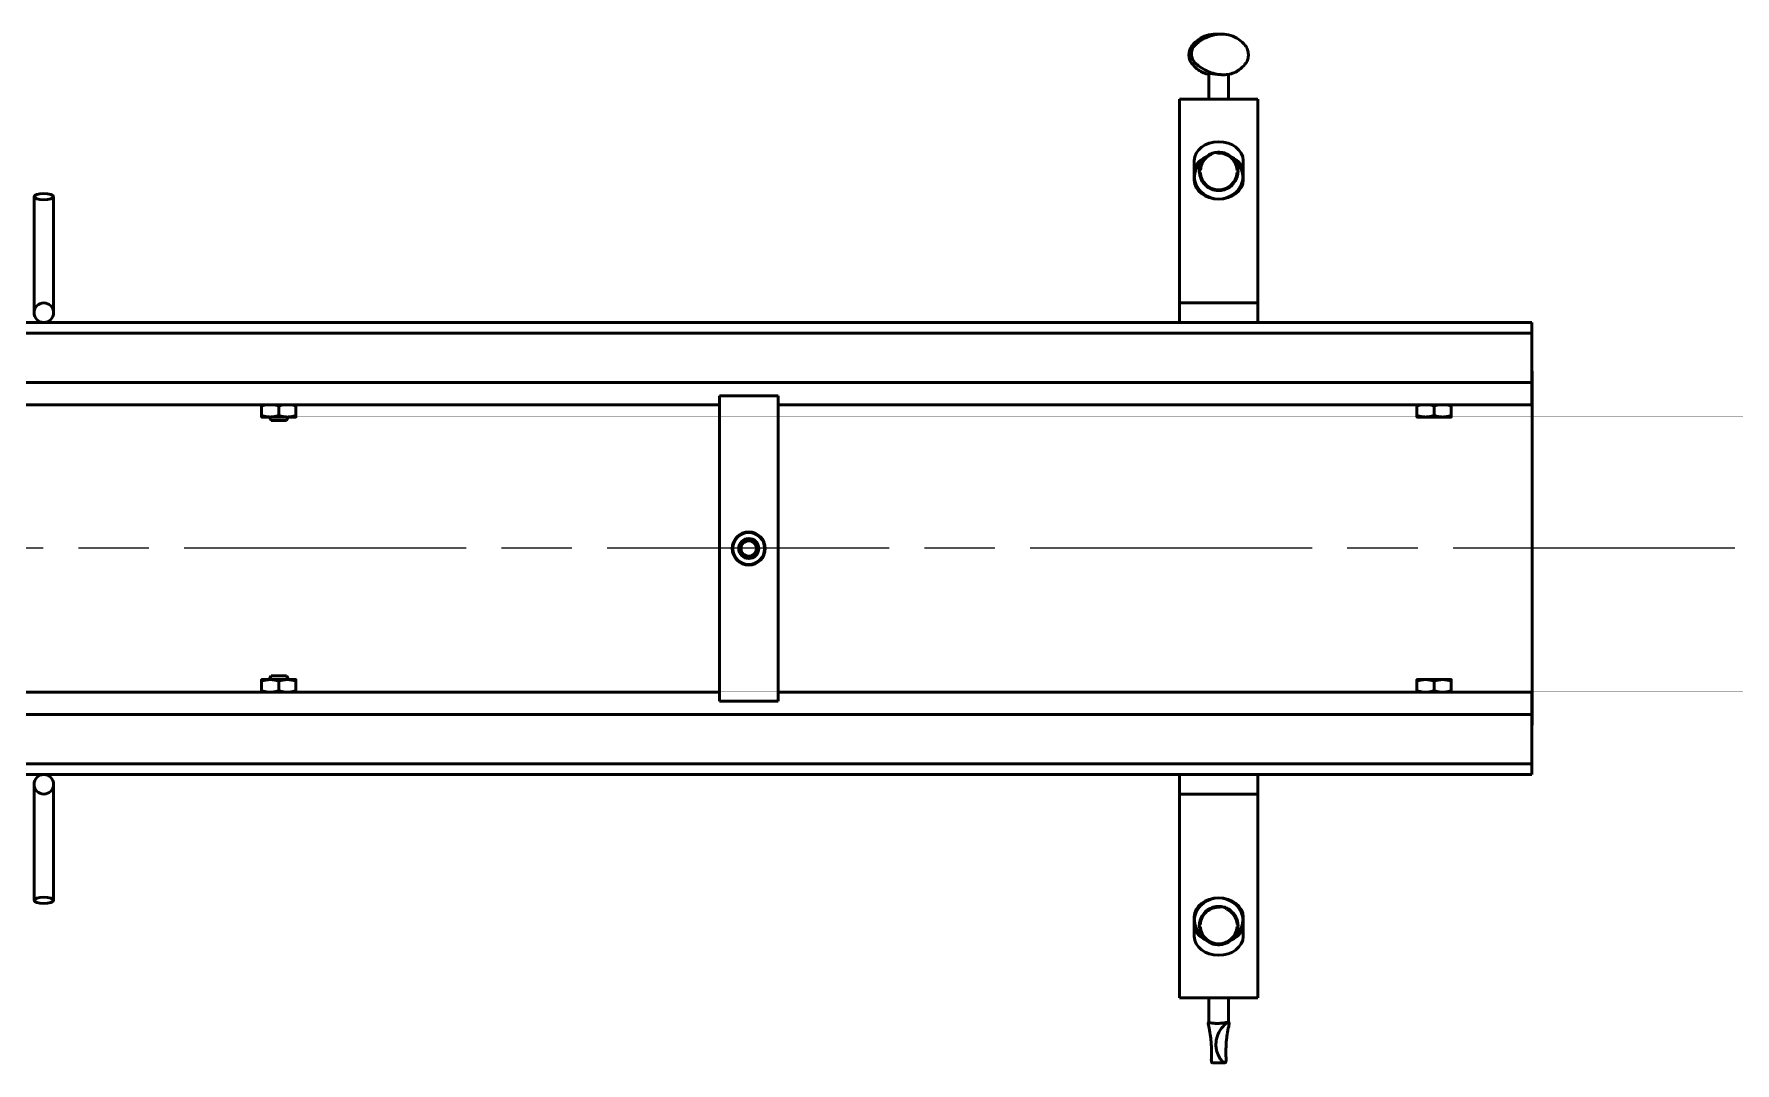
# Model space of a CAD drawing. Header units: inches. Extents: x 39 to 190, y 80 to 114.
# Drawn here: x 168.71 to 190.43, y 100.67 to 113.81 of the extents above; entities that cross this region are included whole.
import ezdxf

# ---------------------------------------------------------------- set-up
doc = ezdxf.new("R2010")
doc.units = ezdxf.units.IN
doc.header["$LTSCALE"] = 8
doc.header["$MEASUREMENT"] = 0
doc.linetypes.add('CHAIN', pattern=[0.7087, 0.4724, -0.0591, 0.1181, -0.0591])
doc.layers.add('Visible (ANSI)', color=7, linetype='Continuous', lineweight=50)

msp = doc.modelspace()

# ---------------------------------------------------------------- linework, layer by layer
at = {"linetype": 'CHAIN', "ltscale": 0.952448}
msp.add_line((190.429964, 107.239559), (64.338546, 107.239559), dxfattribs=at)
at = {"layer": 'Visible (ANSI)'}
for p, q in [((183.876749, 113.806301), (183.800023, 113.806301)), ((183.713386, 113.297765), (183.713386, 112.974001)), ((183.963386, 113.291808), (183.963386, 112.974001)), ((183.338386, 112.974001), (184.338386, 112.974001)), ((183.338386, 112.974001), (183.338386, 112.840046)), ((184.338386, 112.840046), (184.338386, 112.974001)), ((183.338386, 112.840046), (183.338386, 110.41771)), ((184.338386, 112.840046), (184.338386, 110.41771)), ((183.525886, 111.93825), (183.525886, 112.191045)), ((184.150886, 112.191045), (184.150886, 111.93825)), ((168.713386, 111.150116), (168.713386, 111.728349)), ((168.963386, 111.150116), (168.963386, 111.728349)), ((168.713386, 111.150116), (168.713386, 110.914411)), ((168.963386, 110.914411), (168.963386, 111.150116)), ((168.713386, 110.254958), (168.713386, 110.914411)), ((168.963386, 110.254958), (168.963386, 110.914411)), ((183.338386, 110.41771), (183.338386, 110.373059)), ((184.338386, 110.373059), (183.338386, 110.373059)), ((183.338386, 110.123059), (183.338386, 110.373059)), ((184.338386, 110.41771), (184.338386, 110.373059)), ((184.338386, 110.123059), (184.338386, 110.373059)), ((187.838386, 110.123059), (67.838386, 110.123059)), ((168.713386, 110.254958), (168.713386, 110.248059)), ((168.963386, 110.248059), (168.963386, 110.254958)), ((187.838386, 110.123059), (187.838386, 109.987059)), ((187.838386, 109.987059), (67.838386, 109.987059)), ((187.838386, 109.987059), (187.838386, 109.823059)), ((187.838386, 109.823059), (187.838386, 109.357059)), ((187.838466, 109.499559), (187.838386, 109.499559)), ((187.838466, 109.369559), (187.838466, 109.499559)), ((187.838386, 109.357059), (167.548543, 109.357059)), ((187.838386, 109.369559), (187.838466, 109.369559)), ((187.838386, 109.357059), (187.838386, 109.244265)), ((187.838386, 109.079214), (187.838386, 109.244265)), ((187.838466, 109.298507), (187.838466, 109.369559)), ((187.838466, 109.298507), (187.838466, 108.59089)), ((177.463386, 109.072059), (167.540067, 109.072059)), ((171.619386, 108.935619), (171.619386, 109.057499)), ((171.838386, 108.935619), (171.838386, 109.057499)), ((172.057386, 108.935619), (172.057386, 109.057499)), ((177.463386, 109.187059), (178.213386, 109.187059)), ((177.463386, 105.287059), (177.463386, 109.187059)), ((178.213386, 109.187059), (178.213386, 105.287059)), ((187.838386, 109.072059), (178.213386, 109.072059)), ((186.369386, 108.935619), (186.369386, 109.057499)), ((186.588386, 108.935619), (186.588386, 109.057499)), ((186.807386, 108.935619), (186.807386, 109.057499)), ((187.838386, 109.079214), (187.838386, 109.072059)), ((171.619386, 108.916059), (171.728886, 108.916059)), ((171.740531, 108.869559), (171.715362, 108.916059)), ((171.728886, 108.916059), (171.947886, 108.916059)), ((171.936401, 108.869559), (171.740531, 108.869559)), ((171.936401, 108.869559), (171.961569, 108.916059)), ((171.947886, 108.916059), (172.057386, 108.916059)), ((186.369386, 108.916059), (186.478886, 108.916059)), ((186.478886, 108.916059), (186.697886, 108.916059)), ((186.697886, 108.916059), (186.807386, 108.916059)), ((187.838466, 108.59089), (187.838466, 105.888228)), ((177.78789, 107.433807), (177.787468, 107.441759)), ((177.811637, 107.446293), (177.812052, 107.43847)), ((177.842843, 107.447949), (177.843258, 107.440125)), ((177.867356, 107.445997), (177.867778, 107.438046)), ((177.642954, 107.157678), (177.64963, 107.162019)), ((177.653521, 107.135474), (177.660089, 107.139745)), ((177.670558, 107.109276), (177.677126, 107.113548)), ((177.693244, 107.094954), (177.686569, 107.090613)), ((178.004847, 107.107501), (177.99775, 107.111111)), ((178.018793, 107.127754), (178.01181, 107.131306)), ((178.032963, 107.155607), (178.025979, 107.159159)), ((178.034023, 107.182415), (178.04112, 107.178805)), ((187.838466, 105.18061), (187.838466, 105.888228)), ((171.728886, 105.563059), (171.619386, 105.563059)), ((171.619386, 105.543499), (171.619386, 105.421619)), ((171.740531, 105.609559), (171.715362, 105.563059)), ((171.947886, 105.563059), (171.728886, 105.563059)), ((171.740531, 105.609559), (171.936401, 105.609559)), ((171.838386, 105.543499), (171.838386, 105.421619)), ((171.936401, 105.609559), (171.961569, 105.563059)), ((172.057386, 105.563059), (171.947886, 105.563059)), ((172.057386, 105.543499), (172.057386, 105.421619)), ((186.478886, 105.563059), (186.369386, 105.563059)), ((186.369386, 105.543499), (186.369386, 105.421619)), ((186.697886, 105.563059), (186.478886, 105.563059)), ((186.588386, 105.543499), (186.588386, 105.421619)), ((186.807386, 105.563059), (186.697886, 105.563059)), ((186.807386, 105.543499), (186.807386, 105.421619)), ((167.540067, 105.402059), (177.463386, 105.402059)), ((178.213386, 105.402059), (187.838386, 105.402059)), ((187.838386, 105.402059), (187.838386, 105.394903)), ((187.838386, 105.229853), (187.838386, 105.394903)), ((167.548543, 105.117059), (187.838386, 105.117059)), ((178.213386, 105.287059), (177.463386, 105.287059)), ((187.838386, 105.229853), (187.838386, 105.117059)), ((187.838386, 104.651059), (187.838386, 105.117059)), ((187.838386, 105.109559), (187.838466, 105.109559)), ((187.838466, 105.18061), (187.838466, 105.109559)), ((187.838466, 105.109559), (187.838466, 104.979559)), ((187.838466, 104.979559), (187.838386, 104.979559)), ((67.838386, 104.487059), (187.838386, 104.487059)), ((187.838386, 104.487059), (187.838386, 104.651059)), ((187.838386, 104.351059), (187.838386, 104.487059)), ((67.838386, 104.351059), (187.838386, 104.351059)), ((183.338386, 104.351059), (183.338386, 104.101059)), ((184.338386, 104.351059), (184.338386, 104.101059)), ((168.713386, 104.226059), (168.713386, 104.21916)), ((168.713386, 104.21916), (168.713386, 103.559706)), ((168.963386, 104.21916), (168.963386, 104.226059)), ((168.963386, 104.21916), (168.963386, 103.559706)), ((183.338386, 104.056407), (183.338386, 104.101059)), ((183.338386, 104.101059), (184.338386, 104.101059)), ((183.338386, 101.634072), (183.338386, 104.056407)), ((184.338386, 104.056407), (184.338386, 104.101059)), ((184.338386, 101.634072), (184.338386, 104.056407)), ((168.713386, 103.559706), (168.713386, 103.324002)), ((168.963386, 103.324002), (168.963386, 103.559706)), ((168.713386, 103.324002), (168.713386, 102.745769)), ((168.963386, 103.324002), (168.963386, 102.745769)), ((183.525886, 102.283073), (183.525886, 102.535867)), ((184.150886, 102.535867), (184.150886, 102.283073)), ((183.338386, 101.634072), (183.338386, 101.500117)), ((184.338386, 101.500117), (184.338386, 101.634072)), ((184.338386, 101.500117), (183.338386, 101.500117)), ((183.713386, 101.187453), (183.713386, 101.500117)), ((183.963386, 101.187716), (183.963386, 101.500117)), ((183.917391, 100.667817), (183.75938, 100.667817))]:
    msp.add_line(p, q, dxfattribs=at)
for centre, radius in [((168.838386, 110.248059), 0.125), ((177.838386, 107.237059), 0.210938), ((177.838386, 107.237059), 0.203125), ((177.838386, 107.237059), 0.128), ((177.838386, 107.237059), 0.098), ((168.838386, 104.226059), 0.125)]:
    msp.add_circle(centre, radius, dxfattribs=at)
for centre, radius, start, end in [((183.838386, 112.052001), 0.234375, 3.667556, 93.8582306), ((183.604011, 112.052001), 0.015, 88.166222, 271.833778), ((183.838386, 112.052001), 0.234375, 115.9960323, 176.332444), ((184.072761, 112.052001), 0.015, 268.166222, 91.833778), ((183.838386, 112.052001), 0.234375, 183.667556, 356.332444), ((183.838386, 102.422117), 0.234375, 86.1417694, 176.332444), ((183.838386, 102.422117), 0.234375, 3.667556, 64.0039677), ((183.604011, 102.422117), 0.015, 88.166222, 271.833778), ((183.838386, 102.422117), 0.234375, 183.667556, 356.332444), ((184.072761, 102.422117), 0.015, 268.166222, 91.833778)]:
    msp.add_arc(centre, radius, start, end, dxfattribs=at)
for centre, major_axis, ratio, start_param, end_param in [((183.838386, 112.191045), (-0.3125, 0), 0.766044443, 3.141592654, 6.283185307), ((183.779139, 112.274239), (-0.043438, -0.011753), 0.333333333, 4.71238898, 6.271047182), ((183.779139, 112.274239), (-0.043438, -0.011753), 0.333333333, 3.131444535, 4.71238898), ((183.838386, 111.962406), (-0.3125, 0), 0.984807753, 5.365388944, 6.644320979), ((183.838386, 112.030348), (-0.3125, 0), 0.766044443, 5.263923856, 6.283185307), ((183.838386, 112.030348), (0.3125, 0), 0.766044443, 0, 1.019261452), ((183.838386, 111.962406), (0.3125, 0), 0.984807753, 5.922049635, 7.200987395), ((183.838386, 111.93825), (0.3125, 0), 0.766044443, 3.141592654, 6.283185307), ((183.838386, 112.005818), (-0.3125, 0), 0.984807753, 0.070589401, 1.418033498), ((183.838386, 112.005818), (0.3125, 0), 0.984807753, 4.865151809, 6.212595907), ((183.838386, 102.535867), (-0.3125, 0), 0.766044443, 3.141592654, 6.283185307), ((183.838386, 102.4683), (-0.3125, 0), 0.984807753, 4.865151809, 6.212595907), ((183.838386, 102.4683), (0.3125, 0), 0.984807753, 0.070589401, 1.418033498), ((183.838386, 102.511712), (-0.3125, 0), 0.984807753, 5.922049635, 7.201189211), ((183.897632, 102.644355), (0.043438, -0.011753), 0.333333333, 1.570796327, 3.151740772), ((183.897632, 102.644355), (0.043438, -0.011753), 0.333333333, 0.012138125, 1.570796327), ((183.838386, 102.511712), (0.3125, 0), 0.984807753, 5.365388944, 6.644320979), ((183.838386, 102.44377), (-0.3125, 0), 0.766044443, 0, 1.019298072), ((183.838386, 102.44377), (0.3125, 0), 0.766044443, 5.263711107, 6.283185307), ((183.838386, 102.283073), (0.3125, 0), 0.766044443, 3.141592654, 6.283185307)]:
    msp.add_ellipse(centre, major_axis=major_axis, ratio=ratio, start_param=start_param, end_param=end_param, dxfattribs=at)
for centre, major_axis in [((168.838386, 111.728349), (0.125, 0)), ((168.838386, 102.745769), (-0.125, 0))]:
    msp.add_ellipse(centre, major_axis=major_axis, ratio=0.321439465, dxfattribs=at)
for points, knots in [([(183.800023, 113.806301), (183.760007, 113.806301), (183.721041, 113.800356), (183.647777, 113.776712), (183.613432, 113.759027), (183.552079, 113.71473), (183.524656, 113.688722), (183.499472, 113.658979)], [0, 0, 0, 0, 0.347479985, 0.347479985, 0.69495997, 0.69495997, 1.020331146, 1.020331146, 1.020331146, 1.020331146]), ([(183.533398, 113.658979), (183.562732, 113.688722), (183.596339, 113.71473), (183.670734, 113.759027), (183.711919, 113.776712), (183.794931, 113.800356), (183.836733, 113.806301), (183.876749, 113.806301)], [5.641443605, 5.641443605, 5.641443605, 5.641443605, 5.966814781, 5.966814781, 6.314294766, 6.314294766, 6.66177475, 6.66177475, 6.66177475, 6.66177475]), ([(183.876749, 113.806301), (183.916765, 113.806301), (183.95573, 113.800356), (184.028994, 113.776712), (184.063339, 113.759027), (184.124692, 113.71473), (184.152116, 113.688722), (184.1773, 113.658979)], [6.66177475, 6.66177475, 6.66177475, 6.66177475, 7.009254735, 7.009254735, 7.35673472, 7.35673472, 7.682105896, 7.682105896, 7.682105896, 7.682105896]), ([(183.499472, 113.658979), (183.498756, 113.658135), (183.498052, 113.657283), (183.486206, 113.642609), (183.476593, 113.625103), (183.463424, 113.586724), (183.459842, 113.565848), (183.459143, 113.546301)], [0.2909281473, 0.2909281473, 0.2909281473, 0.2909281473, 0.3002098687, 0.3002098687, 0.4495729766, 0.4495729766, 0.5989360844, 0.5989360844, 0.5989360844, 0.5989360844]), ([(183.489286, 113.546301), (183.488587, 113.565848), (183.491857, 113.586724), (183.506541, 113.625103), (183.517923, 113.642609), (183.531744, 113.657283), (183.532565, 113.658135), (183.533398, 113.658979)], [1.8093251949, 1.8093251949, 1.8093251949, 1.8093251949, 1.9586883028, 1.9586883028, 2.1080514107, 2.1080514107, 2.1173331321, 2.1173331321, 2.1173331321, 2.1173331321]), ([(184.1773, 113.658979), (184.178015, 113.658135), (184.178719, 113.657283), (184.190565, 113.642609), (184.200179, 113.625103), (184.213348, 113.586724), (184.21693, 113.565848), (184.217629, 113.546301)], [0.2909281473, 0.2909281473, 0.2909281473, 0.2909281473, 0.3002098687, 0.3002098687, 0.4495729766, 0.4495729766, 0.5989360844, 0.5989360844, 0.5989360844, 0.5989360844]), ([(183.459143, 113.546301), (183.458431, 113.526396), (183.460606, 113.505353), (183.471132, 113.466885), (183.479501, 113.449445), (183.490168, 113.434989), (183.490685, 113.434303), (183.491209, 113.433622)], [0.5989360844, 0.5989360844, 0.5989360844, 0.5989360844, 0.7510308104, 0.7510308104, 0.9031255364, 0.9031255364, 0.9107476997, 0.9107476997, 0.9107476997, 0.9107476997]), ([(183.541661, 113.433622), (183.540936, 113.434303), (183.54022, 113.434989), (183.525372, 113.449445), (183.512605, 113.466885), (183.494901, 113.505353), (183.489998, 113.526396), (183.489286, 113.546301)], [1.4975135796, 1.4975135796, 1.4975135796, 1.4975135796, 1.5051357429, 1.5051357429, 1.6572304689, 1.6572304689, 1.8093251949, 1.8093251949, 1.8093251949, 1.8093251949]), ([(183.491209, 113.433622), (183.496236, 113.427091), (183.501273, 113.420877), (183.539535, 113.375909), (183.579654, 113.342376), (183.648815, 113.308766), (183.673398, 113.300244), (183.703804, 113.293589), (183.70858, 113.292651), (183.713389, 113.29181)], [7.0020459914, 7.0020459914, 7.0020459914, 7.0020459914, 7.0721817327, 7.0721817327, 7.5401924495, 7.5401924495, 7.7741978079, 7.7741978079, 7.8174067475, 7.8174067475, 7.8174067475, 7.8174067475]), ([(183.898328, 113.286301), (183.87138, 113.286301), (183.842735, 113.289008), (183.784081, 113.300244), (183.754079, 113.308766), (183.665657, 113.342376), (183.608878, 113.375909), (183.555602, 113.420877), (183.548605, 113.427091), (183.541661, 113.433622)], [1.097300693, 1.097300693, 1.097300693, 1.097300693, 1.331306051, 1.331306051, 1.56531141, 1.56531141, 2.033322126, 2.033322126, 2.103457868, 2.103457868, 2.103457868, 2.103457868]), ([(184.185562, 113.433622), (184.180535, 113.427091), (184.175499, 113.420877), (184.137236, 113.375909), (184.097117, 113.342376), (184.027956, 113.308766), (184.003373, 113.300244), (183.952041, 113.289008), (183.925276, 113.286301), (183.898328, 113.286301)], [7.002045991, 7.002045991, 7.002045991, 7.002045991, 7.072181733, 7.072181733, 7.540192449, 7.540192449, 7.774197808, 7.774197808, 8.008203166, 8.008203166, 8.008203166, 8.008203166]), ([(184.217629, 113.546301), (184.218341, 113.526396), (184.216165, 113.505353), (184.205639, 113.466885), (184.19727, 113.449445), (184.186603, 113.434989), (184.186086, 113.434303), (184.185562, 113.433622)], [0.5989360844, 0.5989360844, 0.5989360844, 0.5989360844, 0.7510308104, 0.7510308104, 0.9031255364, 0.9031255364, 0.9107476997, 0.9107476997, 0.9107476997, 0.9107476997]), ([(183.713406, 113.297763), (183.713397, 113.298213), (183.713622, 113.298635), (183.715872, 113.30044), (183.721138, 113.301238), (183.728696, 113.301238)], [1.7691817086, 1.7691817086, 1.7691817086, 1.7691817086, 1.8012782743, 1.8012782743, 1.9213705111, 1.9213705111, 1.9213705111, 1.9213705111]), ([(183.728696, 113.301238), (183.736253, 113.301238), (183.747069, 113.30044), (183.773038, 113.297591), (183.788192, 113.295586), (183.818223, 113.291846), (183.835132, 113.289865), (183.868269, 113.287073), (183.8845, 113.286301), (183.898328, 113.286301)], [0, 0, 0, 0, 0.1200922368, 0.1200922368, 0.2401844736, 0.2401844736, 0.3602635507, 0.3602635507, 0.4803426278, 0.4803426278, 0.4803426278, 0.4803426278]), ([(183.593623, 112.062822), (183.594824, 112.089983), (183.600683, 112.117287), (183.620593, 112.167344), (183.634733, 112.190793), (183.669398, 112.231394), (183.690357, 112.249045), (183.736279, 112.276307), (183.761811, 112.286255), (183.81407, 112.297251), (183.841446, 112.298434), (183.894459, 112.291989), (183.920754, 112.284281), (183.968857, 112.261085), (183.991261, 112.245309), (184.029313, 112.207839), (184.045433, 112.185681), (184.069368, 112.137941), (184.077481, 112.111768), (184.082136, 112.077856), (184.082816, 112.070343), (184.083148, 112.062822)], [0, 0, 0, 0, 0.212669473, 0.212669473, 0.421401634, 0.421401634, 0.630278357, 0.630278357, 0.839149821, 0.839149821, 1.048021476, 1.048021476, 1.256893124, 1.256893124, 1.465764772, 1.465764772, 1.67463642, 1.67463642, 1.883508068, 1.883508068, 1.942398235, 1.942398235, 1.942398235, 1.942398235]), ([(183.593623, 112.062822), (183.594824, 112.089983), (183.600683, 112.117287), (183.620593, 112.167344), (183.634733, 112.190793), (183.669398, 112.231394), (183.690357, 112.249045), (183.732869, 112.274282), (183.754242, 112.28322), (183.776234, 112.288988)], [0, 0, 0, 0, 0.2126694732, 0.2126694732, 0.4214016339, 0.4214016339, 0.6302783572, 0.6302783572, 0.8081258164, 0.8081258164, 0.8081258164, 0.8081258164]), ([(184.033326, 112.200372), (184.040394, 112.19109), (184.046803, 112.181317), (184.053302, 112.169643), (184.054145, 112.168089), (184.054971, 112.166525)], [0.74845337, 0.74845337, 0.74845337, 0.74845337, 0.8391498207, 0.8391498207, 0.852966887, 0.852966887, 0.852966887, 0.852966887]), ([(184.070759, 112.12958), (184.074456, 112.118514), (184.077371, 112.107196), (184.081419, 112.084908), (184.08266, 112.073869), (184.083148, 112.062822)], [0.9573253388, 0.9573253388, 0.9573253388, 0.9573253388, 1.0480214757, 1.0480214757, 1.1345245666, 1.1345245666, 1.1345245666, 1.1345245666]), ([(184.083148, 112.04118), (184.081948, 112.014019), (184.076089, 111.986714), (184.056179, 111.936657), (184.042039, 111.913208), (184.007374, 111.872608), (183.986414, 111.854956), (183.940492, 111.827695), (183.914961, 111.817746), (183.862701, 111.806751), (183.835325, 111.805567), (183.782312, 111.812012), (183.756017, 111.81972), (183.707915, 111.842917), (183.68551, 111.858693), (183.647458, 111.896163), (183.631338, 111.918321), (183.607403, 111.96606), (183.59929, 111.992233), (183.594636, 112.026145), (183.593956, 112.033658), (183.593623, 112.04118)], [0, 0, 0, 0, 0.212669473, 0.212669473, 0.421401634, 0.421401634, 0.630278357, 0.630278357, 0.839149821, 0.839149821, 1.048021476, 1.048021476, 1.256893124, 1.256893124, 1.465764772, 1.465764772, 1.67463642, 1.67463642, 1.883508068, 1.883508068, 1.942398235, 1.942398235, 1.942398235, 1.942398235]), ([(183.593623, 102.432938), (183.594824, 102.460099), (183.600683, 102.487403), (183.620593, 102.53746), (183.634733, 102.560909), (183.669398, 102.60151), (183.690357, 102.619161), (183.736279, 102.646423), (183.761811, 102.656371), (183.81407, 102.667367), (183.841446, 102.66855), (183.87893, 102.663994), (183.889841, 102.66191), (183.900537, 102.659104)], [0, 0, 0, 0, 0.212669473, 0.212669473, 0.421401634, 0.421401634, 0.630278357, 0.630278357, 0.839149821, 0.839149821, 1.048021476, 1.048021476, 1.134524567, 1.134524567, 1.134524567, 1.134524567]), ([(183.593623, 102.432938), (183.594824, 102.460099), (183.600683, 102.487403), (183.620593, 102.53746), (183.634733, 102.560909), (183.669398, 102.60151), (183.690357, 102.619161), (183.736279, 102.646423), (183.761811, 102.656371), (183.81407, 102.667367), (183.841446, 102.66855), (183.894459, 102.662106), (183.920754, 102.654398), (183.968857, 102.631201), (183.991261, 102.615425), (184.029313, 102.577955), (184.045433, 102.555797), (184.069368, 102.508058), (184.077481, 102.481885), (184.082136, 102.447972), (184.082816, 102.440459), (184.083148, 102.432938)], [0, 0, 0, 0, 0.212669473, 0.212669473, 0.421401634, 0.421401634, 0.630278357, 0.630278357, 0.839149821, 0.839149821, 1.048021476, 1.048021476, 1.256893124, 1.256893124, 1.465764772, 1.465764772, 1.67463642, 1.67463642, 1.883508068, 1.883508068, 1.942398235, 1.942398235, 1.942398235, 1.942398235]), ([(183.960376, 102.634577), (183.96532, 102.631744), (183.970158, 102.628742), (183.981192, 102.621341), (183.987334, 102.616783), (183.993259, 102.611941)], [0.1682827964, 0.1682827964, 0.1682827964, 0.1682827964, 0.2126694732, 0.2126694732, 0.2722168439, 0.2722168439, 0.2722168439, 0.2722168439]), ([(184.022168, 102.58412), (184.025997, 102.579784), (184.029666, 102.575319), (184.03778, 102.564686), (184.042126, 102.558389), (184.046176, 102.551894)], [0.3763439684, 0.3763439684, 0.3763439684, 0.3763439684, 0.4214016339, 0.4214016339, 0.4809711107, 0.4809711107, 0.4809711107, 0.4809711107]), ([(184.064598, 102.516187), (184.066822, 102.51085), (184.068854, 102.505443), (184.07791, 102.478428), (184.082144, 102.455652), (184.083148, 102.432938)], [0.5852457116, 0.5852457116, 0.5852457116, 0.5852457116, 0.6302783572, 0.6302783572, 0.8081258164, 0.8081258164, 0.8081258164, 0.8081258164]), ([(184.083148, 102.411296), (184.081948, 102.384135), (184.076089, 102.356831), (184.056179, 102.306774), (184.042039, 102.283325), (184.007374, 102.242724), (183.986414, 102.225073), (183.940492, 102.197811), (183.914961, 102.187863), (183.862701, 102.176867), (183.835325, 102.175683), (183.782312, 102.182128), (183.756017, 102.189836), (183.707915, 102.213033), (183.68551, 102.228809), (183.647458, 102.266279), (183.631338, 102.288437), (183.607403, 102.336176), (183.59929, 102.362349), (183.594636, 102.396262), (183.593956, 102.403775), (183.593623, 102.411296)], [0, 0, 0, 0, 0.212669473, 0.212669473, 0.421401634, 0.421401634, 0.630278357, 0.630278357, 0.839149821, 0.839149821, 1.048021476, 1.048021476, 1.256893124, 1.256893124, 1.465764772, 1.465764772, 1.67463642, 1.67463642, 1.883508068, 1.883508068, 1.942398235, 1.942398235, 1.942398235, 1.942398235]), ([(183.713388, 101.187715), (183.709459, 101.187175), (183.706957, 101.184481), (183.704777, 101.173874), (183.705469, 101.165352), (183.711191, 101.131742), (183.719669, 101.098209), (183.726931, 101.053241), (183.727872, 101.047027), (183.728775, 101.040496)], [1.1234654644, 1.1234654644, 1.1234654644, 1.1234654644, 1.3313060512, 1.3313060512, 1.5653114096, 1.5653114096, 2.0333221264, 2.0333221264, 2.1034578677, 2.1034578677, 2.1034578677, 2.1034578677]), ([(183.81874, 101.17288), (183.803176, 101.17288), (183.787113, 101.173678), (183.758725, 101.176526), (183.746393, 101.178532), (183.728017, 101.182271), (183.720728, 101.184253), (183.714537, 101.186475), (183.713427, 101.187082), (183.713417, 101.187441)], [0.9606852556, 0.9606852556, 0.9606852556, 0.9606852556, 1.0807774924, 1.0807774924, 1.2008697291, 1.2008697291, 1.3209488062, 1.3209488062, 1.3920129916, 1.3920129916, 1.3920129916, 1.3920129916]), ([(183.728775, 101.040496), (183.728883, 101.039711), (183.728993, 101.038921), (183.731029, 101.024373), (183.733656, 101.006971), (183.7385, 100.968615), (183.740664, 100.947646), (183.742124, 100.927817)], [1.4975287939, 1.4975287939, 1.4975287939, 1.4975287939, 1.5062939971, 1.5062939971, 1.6578105605, 1.6578105605, 1.8093271238, 1.8093271238, 1.8093271238, 1.8093271238]), ([(183.804203, 100.927817), (183.805669, 100.947722), (183.809111, 100.968765), (183.819031, 101.007233), (183.825451, 101.024673), (183.832041, 101.039129), (183.832358, 101.039814), (183.832676, 101.040496)], [0.5989360844, 0.5989360844, 0.5989360844, 0.5989360844, 0.7510308104, 0.7510308104, 0.9031255364, 0.9031255364, 0.9107476997, 0.9107476997, 0.9107476997, 0.9107476997]), ([(183.961832, 101.187817), (183.959356, 101.187817), (183.953598, 101.187044), (183.936144, 101.184253), (183.92445, 101.182271), (183.899117, 101.178532), (183.883765, 101.176526), (183.851361, 101.173678), (183.834305, 101.17288), (183.81874, 101.17288)], [0.4803426278, 0.4803426278, 0.4803426278, 0.4803426278, 0.6004217049, 0.6004217049, 0.720500782, 0.720500782, 0.8405930188, 0.8405930188, 0.9606852556, 0.9606852556, 0.9606852556, 0.9606852556]), ([(183.832676, 101.040496), (183.835722, 101.047027), (183.838818, 101.053241), (183.862475, 101.098209), (183.888307, 101.131742), (183.922251, 101.165352), (183.93272, 101.173874), (183.950108, 101.185109), (183.957006, 101.187817), (183.961832, 101.187817)], [7.002045991, 7.002045991, 7.002045991, 7.002045991, 7.072181733, 7.072181733, 7.540192449, 7.540192449, 7.774197808, 7.774197808, 8.008203166, 8.008203166, 8.008203166, 8.008203166]), ([(183.947997, 101.040496), (183.947903, 101.039814), (183.947807, 101.039129), (183.945787, 101.024673), (183.943151, 101.007233), (183.938288, 100.968765), (183.936113, 100.947722), (183.934647, 100.927817)], [1.4975135796, 1.4975135796, 1.4975135796, 1.4975135796, 1.5051357429, 1.5051357429, 1.6572304689, 1.6572304689, 1.8093251949, 1.8093251949, 1.8093251949, 1.8093251949]), ([(183.961832, 101.187817), (183.966659, 101.187817), (183.969685, 101.185109), (183.971995, 101.173874), (183.971302, 101.165352), (183.965581, 101.131742), (183.957102, 101.098209), (183.94984, 101.053241), (183.948899, 101.047027), (183.947997, 101.040496)], [1.097300693, 1.097300693, 1.097300693, 1.097300693, 1.331306051, 1.331306051, 1.56531141, 1.56531141, 2.033322126, 2.033322126, 2.103457868, 2.103457868, 2.103457868, 2.103457868]), ([(183.742124, 100.927817), (183.743564, 100.90827), (183.744499, 100.887394), (183.745433, 100.849015), (183.745492, 100.831509), (183.745756, 100.816835), (183.745773, 100.815983), (183.74579, 100.815138)], [1.8093271238, 1.8093271238, 1.8093271238, 1.8093271238, 1.9586902317, 1.9586902317, 2.1080533396, 2.1080533396, 2.117335061, 2.117335061, 2.117335061, 2.117335061]), ([(183.74579, 100.815138), (183.7464, 100.785396), (183.745497, 100.759388), (183.744224, 100.715091), (183.743944, 100.697405), (183.747901, 100.673762), (183.752213, 100.667817), (183.75938, 100.667817)], [-1.020331146, -1.020331146, -1.020331146, -1.020331146, -0.69495997, -0.69495997, -0.347479985, -0.347479985, 0, 0, 0, 0]), ([(183.81566, 100.815138), (183.8154, 100.815983), (183.815143, 100.816835), (183.810811, 100.831509), (183.807109, 100.849015), (183.803055, 100.887394), (183.802763, 100.90827), (183.804203, 100.927817)], [0.2909281473, 0.2909281473, 0.2909281473, 0.2909281473, 0.3002098687, 0.3002098687, 0.4495729766, 0.4495729766, 0.5989360844, 0.5989360844, 0.5989360844, 0.5989360844]), ([(183.917391, 100.667817), (183.910225, 100.667817), (183.900072, 100.673762), (183.876039, 100.697405), (183.862233, 100.715091), (183.836647, 100.759388), (183.824814, 100.785396), (183.81566, 100.815138)], [6.66177475, 6.66177475, 6.66177475, 6.66177475, 7.009254735, 7.009254735, 7.35673472, 7.35673472, 7.682105896, 7.682105896, 7.682105896, 7.682105896]), ([(183.930981, 100.815138), (183.930372, 100.785396), (183.931274, 100.759388), (183.932547, 100.715091), (183.932827, 100.697405), (183.928871, 100.673762), (183.924558, 100.667817), (183.917391, 100.667817)], [5.641443605, 5.641443605, 5.641443605, 5.641443605, 5.966814781, 5.966814781, 6.314294766, 6.314294766, 6.66177475, 6.66177475, 6.66177475, 6.66177475]), ([(183.934647, 100.927817), (183.933207, 100.90827), (183.932273, 100.887394), (183.931338, 100.849015), (183.931279, 100.831509), (183.931015, 100.816835), (183.930999, 100.815983), (183.930981, 100.815138)], [1.8093251949, 1.8093251949, 1.8093251949, 1.8093251949, 1.9586883028, 1.9586883028, 2.1080514107, 2.1080514107, 2.1173331321, 2.1173331321, 2.1173331321, 2.1173331321])]:
    msp.add_open_spline(points, degree=3, knots=knots, dxfattribs=at)
for points, weights in [([(171.675023, 109.072059), (171.648664, 109.067258), (171.619386, 109.057499)], [1.01896927496, 1.01858415614, 1]), ([(171.619386, 109.057499), (171.619386, 109.067258), (171.619386, 109.072059)], [1, 1.01858415614, 1.01896927496]), ([(171.838386, 109.057499), (171.809107, 109.067258), (171.782748, 109.072059)], [1, 1.01858415614, 1.01896927496]), ([(171.894023, 109.072059), (171.867664, 109.067258), (171.838386, 109.057499)], [1.01896927496, 1.01858415614, 1]), ([(172.057386, 109.057499), (172.028107, 109.067258), (172.001748, 109.072059)], [1, 1.01858415614, 1.01896927496]), ([(172.057386, 109.072059), (172.057386, 109.067258), (172.057386, 109.057499)], [1.01896927496, 1.01858415614, 1]), ([(186.425023, 109.072059), (186.398664, 109.067258), (186.369386, 109.057499)], [1.01896927496, 1.01858415614, 1]), ([(186.369386, 109.057499), (186.369386, 109.067258), (186.369386, 109.072059)], [1, 1.01858415614, 1.01896927496]), ([(186.588386, 109.057499), (186.559107, 109.067258), (186.532748, 109.072059)], [1, 1.01858415614, 1.01896927496]), ([(186.644023, 109.072059), (186.617664, 109.067258), (186.588386, 109.057499)], [1.01896927496, 1.01858415614, 1]), ([(186.807386, 109.057499), (186.778107, 109.067258), (186.751748, 109.072059)], [1, 1.01858415614, 1.01896927496]), ([(186.807386, 109.072059), (186.807386, 109.067258), (186.807386, 109.057499)], [1.01896927496, 1.01858415614, 1]), ([(171.619386, 108.935619), (171.678067, 108.916059), (171.728886, 108.916059)], [1, 1.0379548493, 1]), ([(171.619386, 108.916059), (171.619386, 108.916059), (171.619386, 108.935619)], [1, 1.0379548493, 1]), ([(171.728886, 108.916059), (171.779705, 108.916059), (171.838386, 108.935619)], [1, 1.0379548493, 1]), ([(171.838386, 108.935619), (171.897067, 108.916059), (171.947886, 108.916059)], [1, 1.0379548493, 1]), ([(171.947886, 108.916059), (171.998705, 108.916059), (172.057386, 108.935619)], [1, 1.0379548493, 1]), ([(172.057386, 108.935619), (172.057386, 108.916059), (172.057386, 108.916059)], [1, 1.0379548493, 1]), ([(186.369386, 108.935619), (186.428067, 108.916059), (186.478886, 108.916059)], [1, 1.0379548493, 1]), ([(186.369386, 108.916059), (186.369386, 108.916059), (186.369386, 108.935619)], [1, 1.0379548493, 1]), ([(186.478886, 108.916059), (186.529705, 108.916059), (186.588386, 108.935619)], [1, 1.0379548493, 1]), ([(186.588386, 108.935619), (186.647067, 108.916059), (186.697886, 108.916059)], [1, 1.0379548493, 1]), ([(186.697886, 108.916059), (186.748705, 108.916059), (186.807386, 108.935619)], [1, 1.0379548493, 1]), ([(186.807386, 108.935619), (186.807386, 108.916059), (186.807386, 108.916059)], [1, 1.0379548493, 1]), ([(171.619386, 105.543499), (171.619386, 105.563059), (171.619386, 105.563059)], [1, 1.0379548493, 1]), ([(171.728886, 105.563059), (171.678067, 105.563059), (171.619386, 105.543499)], [1, 1.0379548493, 1]), ([(171.838386, 105.543499), (171.779705, 105.563059), (171.728886, 105.563059)], [1, 1.0379548493, 1]), ([(171.947886, 105.563059), (171.897067, 105.563059), (171.838386, 105.543499)], [1, 1.0379548493, 1]), ([(172.057386, 105.543499), (171.998705, 105.563059), (171.947886, 105.563059)], [1, 1.0379548493, 1]), ([(172.057386, 105.563059), (172.057386, 105.563059), (172.057386, 105.543499)], [1, 1.0379548493, 1]), ([(186.369386, 105.543499), (186.369386, 105.563059), (186.369386, 105.563059)], [1, 1.0379548493, 1]), ([(186.478886, 105.563059), (186.428067, 105.563059), (186.369386, 105.543499)], [1, 1.0379548493, 1]), ([(186.588386, 105.543499), (186.529705, 105.563059), (186.478886, 105.563059)], [1, 1.0379548493, 1]), ([(186.697886, 105.563059), (186.647067, 105.563059), (186.588386, 105.543499)], [1, 1.0379548493, 1]), ([(186.807386, 105.543499), (186.748705, 105.563059), (186.697886, 105.563059)], [1, 1.0379548493, 1]), ([(186.807386, 105.563059), (186.807386, 105.563059), (186.807386, 105.543499)], [1, 1.0379548493, 1]), ([(171.619386, 105.421619), (171.678067, 105.402059), (171.728886, 105.402059)], [1, 1.0379548493, 1]), ([(171.619386, 105.402059), (171.619386, 105.402059), (171.619386, 105.421619)], [1, 1.0379548493, 1]), ([(171.728886, 105.402059), (171.779705, 105.402059), (171.838386, 105.421619)], [1, 1.0379548493, 1]), ([(171.838386, 105.421619), (171.897067, 105.402059), (171.947886, 105.402059)], [1, 1.0379548493, 1]), ([(171.947886, 105.402059), (171.998705, 105.402059), (172.057386, 105.421619)], [1, 1.0379548493, 1]), ([(172.057386, 105.421619), (172.057386, 105.402059), (172.057386, 105.402059)], [1, 1.0379548493, 1]), ([(186.369386, 105.421619), (186.428067, 105.402059), (186.478886, 105.402059)], [1, 1.0379548493, 1]), ([(186.369386, 105.402059), (186.369386, 105.402059), (186.369386, 105.421619)], [1, 1.0379548493, 1]), ([(186.478886, 105.402059), (186.529705, 105.402059), (186.588386, 105.421619)], [1, 1.0379548493, 1]), ([(186.588386, 105.421619), (186.647067, 105.402059), (186.697886, 105.402059)], [1, 1.0379548493, 1]), ([(186.697886, 105.402059), (186.748705, 105.402059), (186.807386, 105.421619)], [1, 1.0379548493, 1]), ([(186.807386, 105.421619), (186.807386, 105.402059), (186.807386, 105.402059)], [1, 1.0379548493, 1])]:
    msp.add_rational_spline(points, weights, degree=2, dxfattribs=at)
msp.add_open_spline([(183.900537, 102.659104), (183.907967, 102.657156), (183.915329, 102.654842), (183.922578, 102.652182)], degree=3, dxfattribs=at)

doc.saveas('drawing.dxf')
